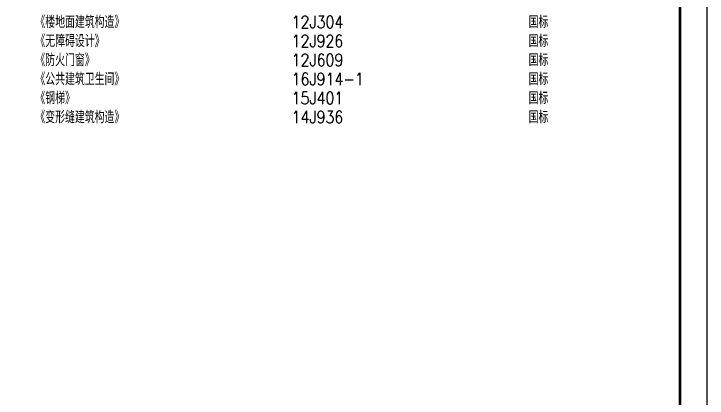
# Model space of a CAD drawing. Extents: x 5904849 to 6011887, y -826029 to -177002.
# Drawn here: x 5984450 to 6009949, y -276835 to -262698 of the extents above; entities that cross this region are included whole.
import ezdxf

# ---------------------------------------------------------------- set-up
doc = ezdxf.new("R2010")
doc.units = 0
doc.header["$LTSCALE"] = 1000
doc.header["$MEASUREMENT"] = 0
doc.layers.get('0').update_dxf_attribs({"linetype": 'CONTINUOUS'})
doc.layers.add('PUB_TITLE', color=4, linetype='CONTINUOUS')
doc.styles.add('HZ1', font='txt.shx', dxfattribs={"bigfont": 'hzdx.shx'})

msp = doc.modelspace()

# ---------------------------------------------------------------- linework, layer by layer
at = {"layer": 'PUB_TITLE'}
msp.add_lwpolyline([(5904849.4, -291447.7), (6009949.4, -291447.7), (6009949.4, -232047.7), (5904849.4, -232047.7)], close=True, dxfattribs=at)
at = {"layer": 'PUB_TITLE', "const_width": 100}
msp.add_lwpolyline([(5907349.4, -290447.7), (6008949.4, -290447.7), (6008949.4, -233047.7), (5907349.4, -233047.7)], close=True, dxfattribs=at)

# ---------------------------------------------------------------- texts
at = {"color": 4, "style": 'HZ1', "width": 0.85}
for s, p in [('《楼地面建筑构造》', (5985241.4, -263221.4, -5955.2)), ('12J304', (5994666.3, -263221.4, -5955.2)), ('国标', (6003382.5, -263221.4, -5955.2)), ('《无障碍设计》', (5985241.4, -263921.4, -5955.2)), ('12J926', (5994666.3, -263921.4, -5955.2)), ('国标', (6003382.5, -263921.4, -5955.2)), ('《防火门窗》', (5985241.4, -264621.4, -5955.2)), ('12J609', (5994666.3, -264621.4, -5955.2)), ('国标', (6003382.5, -264621.4, -5955.2)), ('《公共建筑卫生间》', (5985241.4, -265321.4, -5955.2)), ('16J914-1', (5994666.3, -265321.4, -5955.2)), ('国标', (6003382.5, -265321.4, -5955.2)), ('《钢梯》', (5985241.4, -266021.4, -5955.2)), ('15J401', (5994666.3, -266021.4, -5955.2)), ('国标', (6003382.5, -266021.4, -5955.2)), ('《变形缝建筑构造》', (5985241.4, -266721.4, -5955.2)), ('14J936', (5994666.3, -266721.4, -5955.2)), ('国标', (6003382.5, -266721.4, -5955.2))]:
    msp.add_text(s, height=450, dxfattribs=at).set_placement(p)

doc.saveas('drawing.dxf')
